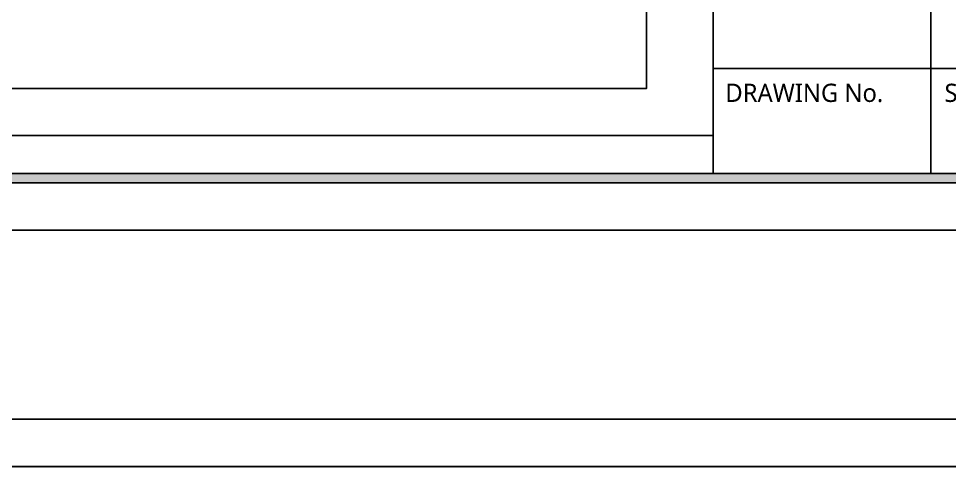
# Model space of a CAD drawing. Header units: metres. Extents: x 11578468 to 47831421, y -58341524 to -14256839.
# Drawn here: x 23850967 to 23858845, y -29074219 to -29070471 of the extents above; entities that cross this region are included whole.
import ezdxf
from ezdxf.enums import TextEntityAlignment as Align

# ---------------------------------------------------------------- set-up
doc = ezdxf.new("R2010")
doc.units = ezdxf.units.M
doc.header["$LTSCALE"] = 50
doc.header["$MEASUREMENT"] = 0
doc.layers.get('DEFPOINTS').update_dxf_attribs({"linetype": 'CONTINUOUS'})
doc.layers.add('FORM(YOURNAME)-1', color=1, linetype='CONTINUOUS')
doc.layers.add('FORM(YOURNAME)-11', color=1, linetype='CONTINUOUS')
doc.styles.add('YOURNAME', font='malgun.ttf')

# ---------------------------------------------------------------- blocks, each defined once
blk = doc.blocks.new('FORM-ELEVATION')
at = {"layer": 'FORM(YOURNAME)-11'}
h = blk.add_hatch(color=256, dxfattribs=at)
h.dxf.hatch_style = 1
h.paths.add_polyline_path([(-10309, 35708), (71691, 35708), (71691, 35508), (-10309, 35508)])
h.paths.add_polyline_path([(-10309, -21492), (71691, -21492), (71691, -21692), (-10309, -21692)])
at = {"layer": 'DEFPOINTS', "color": 158}
for p, q in [((62481, 35508), (62481, -21492)), ((62481, -20692), (-10309, -20692))]:
    blk.add_line(p, q, dxfattribs=at)
blk.add_lwpolyline([(-10309, -21692), (71691, -21692), (71691, 35708), (-10309, 35708)], close=True, dxfattribs=at)
at = {"layer": 'DEFPOINTS'}
blk.add_lwpolyline([(-8309, 33708), (61071, 33708), (61071, -19692), (-8309, -19692)], close=True, dxfattribs=at)
at = {"layer": 'FORM(YOURNAME)-11', "color": 14}
for p, q in [((67086, -17019), (67086, -21492)), ((62481, -19271), (71691, -19271))]:
    blk.add_line(p, q, dxfattribs=at)
at = {"layer": 'FORM(YOURNAME)-11', "color": 250}
blk.add_lwpolyline([(-11309, -22692), (72691, -22692), (72691, 36708), (-11309, 36708)], close=True, dxfattribs=at)
at = {"layer": 'FORM(YOURNAME)-11'}
blk.add_lwpolyline([(-10309, -21492), (71691, -21492), (71691, -21692), (-10309, -21692)], close=True, dxfattribs=at)
at = {"layer": 'FORM(YOURNAME)-11', "color": 14, "style": 'YOURNAME'}
for s, height, p in [('DRAWING No.', 386.14, (62739, -19786)), ('SHEET No.', 386.1, (67376, -19786))]:
    blk.add_text(s, height=height, dxfattribs=at).set_placement(p, align=Align.MIDDLE_LEFT)
at = {"layer": 'FORM(YOURNAME)-11', "color": 3, "style": 'YOURNAME'}
for tag, height, p in [('1', 451, (71041, -1219)), ('2', 451, (71041, -1863)), ('3', 451, (71041, -3150)), ('4', 451, (71041, -5081)), ('5', 515, (71041, -7398)), ('6', 515, (71041, -9650)), ('7', 515, (71041, -11903)), ('8', 515, (71041, -14155)), ('9', 515, (71041, -16408)), ('10', 515, (66791, -18596)), ('11', 515, (71041, -18660)), ('12', 515, (66791, -20848)), ('13', 515, (71041, -20848))]:
    blk.add_attdef(tag, text='', height=height, dxfattribs=at).set_placement(p, align=Align.MIDDLE_RIGHT)

msp = doc.modelspace()

# ---------------------------------------------------------------- block references
at = {"layer": 'FORM(YOURNAME)-1', "xscale": 0.4, "yscale": 0.4, "zscale": 0.4}
for p in [(23831853.2, -29063185.2), (23831853.2, -29088545.2)]:
    msp.add_blockref('FORM-ELEVATION', p, dxfattribs=at)

doc.saveas('drawing.dxf')
